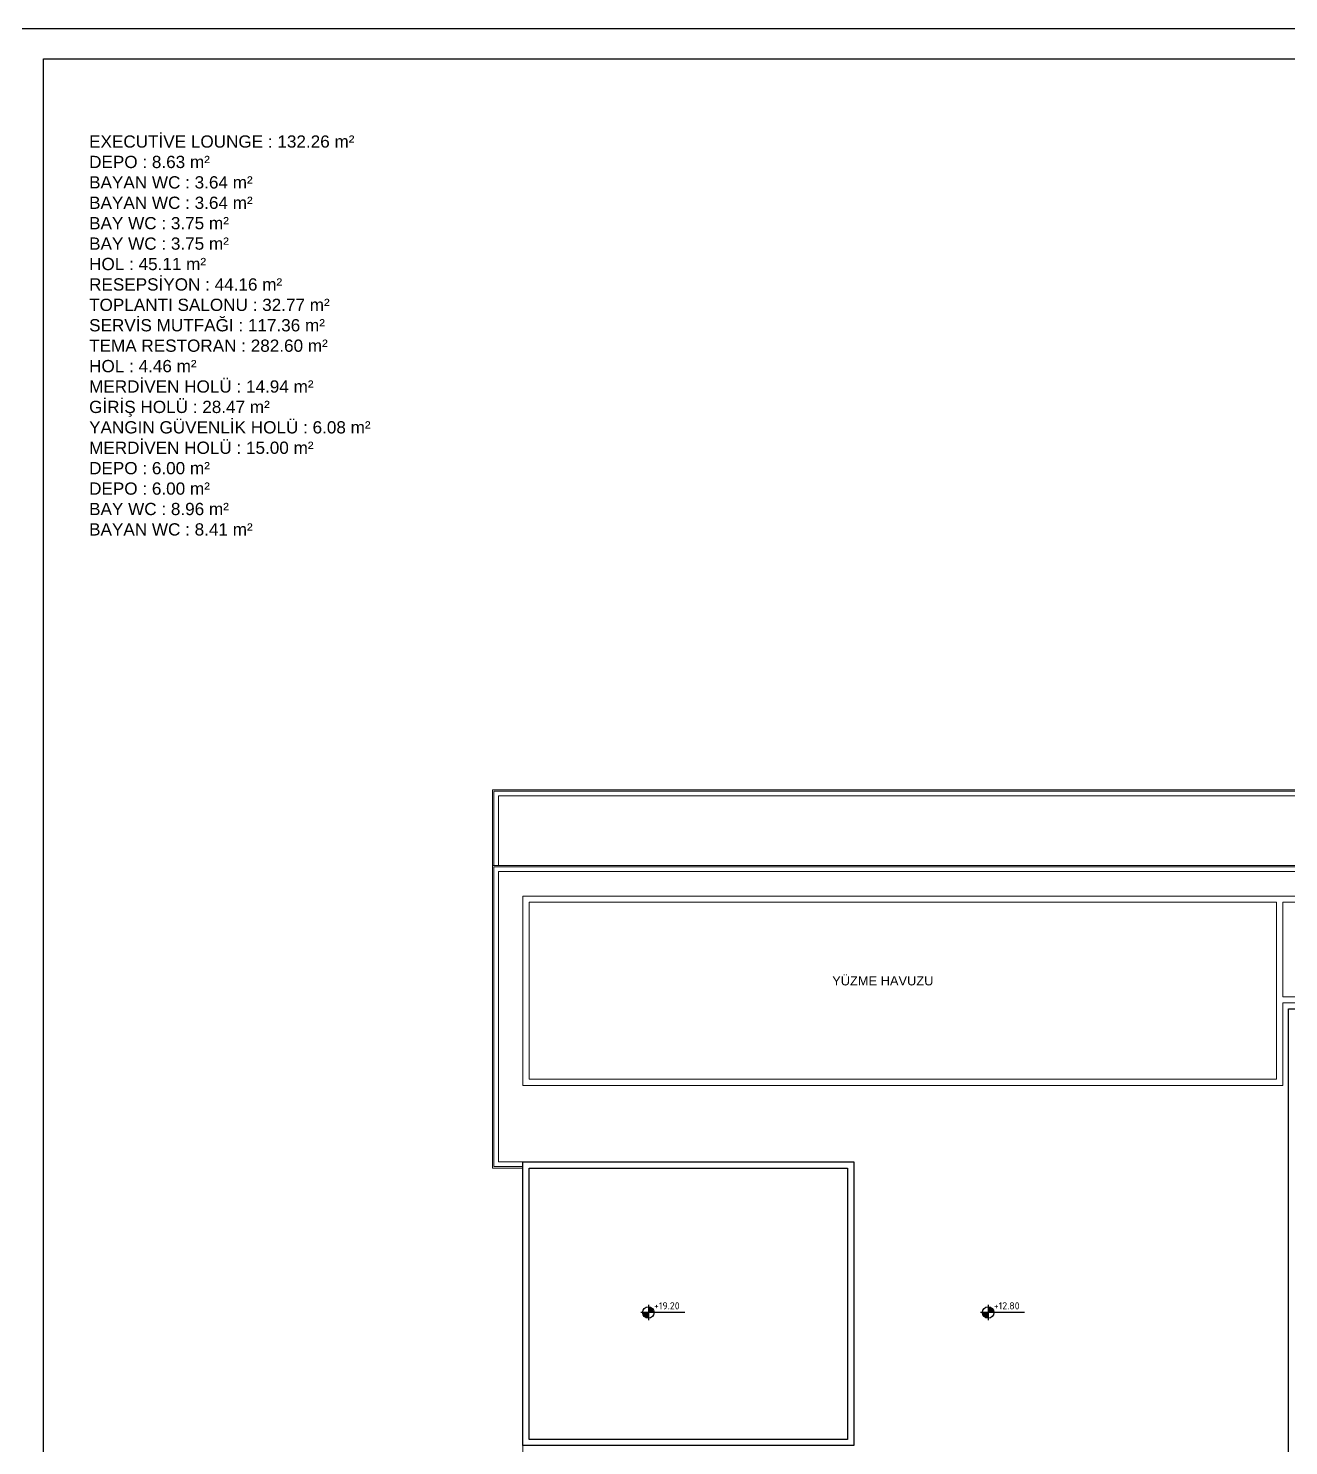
# Model space of a CAD drawing. Header units: millimetres. Extents: x 1443065 to 1517367, y 3763150 to 3779068.
# Drawn here: x 1506406 to 1510521, y 3768520 to 3773150 of the extents above; entities that cross this region are included whole.
import ezdxf
from ezdxf.enums import TextEntityAlignment as Align

# ---------------------------------------------------------------- set-up
doc = ezdxf.new("R2010")
doc.units = ezdxf.units.MM
doc.layers.add('GOR-2', color=139, linetype='Continuous', lineweight=5)
doc.layers.add('MAHAL', color=52, linetype='Continuous', lineweight=13)
for name, color, linetype in [('m-TFR_vitrifiye', 1, 'Continuous'), ('m-YAZ_kot', 7, 'Continuous'), ('m-YAZ_pafta', 7, 'Continuous')]:
    doc.layers.add(name, color=color, linetype=linetype)
doc.styles.add('mono', font='isocpeur.ttf')
doc.styles.get("Standard").update_dxf_attribs({"font": 'arial.ttf'})

# ---------------------------------------------------------------- blocks, each defined once
blk = doc.blocks.new('m-plankot')
h = blk.add_hatch(color=256)
h.paths.add_polyline_path([(0, 0.144), (0, 0), (0.144, 0, 0.414214)])
h.paths.add_polyline_path([(0, -0.144), (0, 0), (-0.144, 0, 0.414214)])
for p, q in [((0.914, 0), (-0.192, 0)), ((0, 0.192), (0, -0.192))]:
    blk.add_line(p, q)
blk.add_circle((0, 0), 0.144)
blk.add_attdef('INCEKOT', (0.187, 0.1), '', height=0.18)
blk.add_attdef('KABAKOT', text='', height=0.18).set_placement((0.187, -0.1), align=Align.TOP_LEFT)

msp = doc.modelspace()

# ---------------------------------------------------------------- linework, layer by layer
at = {"layer": 'GOR-2'}
for p, q in [((1512265.2, 3770662.6), (1507920.6, 3770662.6)), ((1512265.2, 3770662.6), (1507920.6, 3770662.6)), ((1507920.6, 3770415.6), (1507920.6, 3770662.5)), ((1507920.6, 3770415.6), (1507920.6, 3770662.4)), ((1512260.2, 3770657.6), (1507925.6, 3770657.6)), ((1512260.2, 3770657.6), (1507925.6, 3770657.6)), ((1507925.6, 3770415.6), (1507925.6, 3770657.5)), ((1507925.6, 3770415.6), (1507925.6, 3770657.4)), ((1512245.2, 3770642.6), (1507940.6, 3770642.6)), ((1512245.2, 3770642.6), (1507940.6, 3770642.6)), ((1507940.6, 3770415.6), (1507940.6, 3770642.5)), ((1507940.6, 3770415.6), (1507940.6, 3770642.4)), ((1507920.6, 3770415.6), (1513165.1, 3770415.5)), ((1507920.6, 3769427.1), (1507920.6, 3770415.6)), ((1507920.6, 3770415.6), (1513165.1, 3770415.5)), ((1507920.6, 3769427.1), (1507920.6, 3770415.6)), ((1507925.6, 3770410.6), (1513160.1, 3770410.5)), ((1507925.6, 3769432.1), (1507925.6, 3770410.6)), ((1507925.6, 3770410.6), (1513160.1, 3770410.5)), ((1507925.6, 3769432.1), (1507925.6, 3770410.6)), ((1507940.6, 3770395.6), (1513145.1, 3770395.5)), ((1507940.6, 3769447.1), (1507940.6, 3770395.6)), ((1507940.6, 3770395.6), (1513145.1, 3770395.5)), ((1507940.6, 3769447.1), (1507940.6, 3770395.6)), ((1508020.6, 3770315.3), (1512055.1, 3770315.3)), ((1508020.6, 3769696.9), (1508020.6, 3770315.3)), ((1508040.6, 3770295.3), (1510481.2, 3770295.3)), ((1508040.6, 3769716.9), (1508040.6, 3770295.3)), ((1510481.2, 3769716.9), (1510481.2, 3770295.3)), ((1510501.2, 3770295.3), (1512035.1, 3770295.3)), ((1510501.2, 3769986.9), (1510501.2, 3770295.3)), ((1510501.2, 3769986.9), (1512035.1, 3769986.9)), ((1510501.2, 3769696.9), (1510501.2, 3769966.9)), ((1510501.2, 3769966.9), (1512055.1, 3769966.9)), ((1508040.6, 3769716.9), (1510481.2, 3769716.9)), ((1508020.6, 3769696.9), (1510501.2, 3769696.9)), ((1508020.6, 3769447.1), (1507940.6, 3769447.1)), ((1508020.6, 3769447.1), (1507940.6, 3769447.1)), ((1508020.6, 3769427.1), (1507920.6, 3769427.1)), ((1508020.6, 3769427.1), (1507920.6, 3769427.1)), ((1508020.6, 3769432.1), (1507925.6, 3769432.1)), ((1508020.6, 3769432.1), (1507925.6, 3769432.1)), ((1508020.6, 3765847.1), (1508020.6, 3768756.6))]:
    msp.add_line(p, q, dxfattribs=at)
at = {"layer": 'm-TFR_vitrifiye'}
msp.add_lwpolyline([(1512162.1, 3765847.1), (1510520.6, 3765847.1), (1510520.6, 3769947.1), (1512815.2, 3769947.1), (1512815.2, 3769596.6)], dxfattribs=at)
for points in [[(1508020.6, 3769446.9), (1509100.6, 3769446.9), (1509100.6, 3768520.4), (1508020.6, 3768520.4)], [(1508040.6, 3769426.9), (1509080.6, 3769426.9), (1509080.6, 3768540.4), (1508040.6, 3768540.4)]]:
    msp.add_lwpolyline(points, close=True, dxfattribs=at)
at = {"layer": 'm-YAZ_pafta'}
for points in [[(1506355.6, 3773149.7), (1517367.4, 3773149.7), (1517367.4, 3763149.7), (1506355.6, 3763149.7)], [(1506455.6, 3773049.7), (1517267.4, 3773049.7), (1517267.4, 3763249.7), (1506455.6, 3763249.7)]]:
    msp.add_lwpolyline(points, close=True, dxfattribs=at)

# ---------------------------------------------------------------- block references
at = {"layer": 'm-YAZ_kot'}
ref = msp.add_blockref('m-plankot', (1508430, 3768955.2), dxfattribs=dict(at, xscale=129.9375, yscale=129.9375, zscale=129.9375))
ref.add_attrib('INCEKOT', '+19.20', dxfattribs={"layer": '0', "height": 23.39, "rotation": 0, "style": 'mono'}).set_placement((1508448.4, 3768958.5), align=Align.BOTTOM_LEFT)
ref = msp.add_blockref('m-plankot', (1509539.5, 3768955.2), dxfattribs=dict(at, xscale=129.9375, yscale=129.9375, zscale=129.9375))
ref.add_attrib('INCEKOT', '+12.80', dxfattribs={"layer": '0', "height": 23.39, "rotation": 0, "style": 'mono'}).set_placement((1509557.9, 3768958.5), align=Align.BOTTOM_LEFT)

# ---------------------------------------------------------------- texts
at = {"layer": 'MAHAL', "attachment_point": 7}
for s, insert, char_height, width in [('{\\f@Arial Unicode MS|b0|i0|c162|p34;EXECUTİVE LOUNGE : 132.26 m²\\PDEPO : 8.63 m²\\PBAYAN WC : 3.64 m²\\PBAYAN WC : 3.64 m²\\PBAY WC : 3.75 m²\\PBAY WC : 3.75 m²\\PHOL : 45.11 m²\\PRESEPSİYON : 44.16 m²\\PTOPLANTI SALONU : 32.77 m²\\PSERVİS MUTFAĞI : 117.36 m²\\PTEMA RESTORAN : 282.60 m²\\PHOL : 4.46 m²\\PMERDİVEN HOLÜ : 14.94 m²\\PGİRİŞ HOLÜ : 28.47 m²\\PYANGIN GÜVENLİK HOLÜ : 6.08 m²\\PMERDİVEN HOLÜ : 15.00 m²\\PDEPO : 6.00 m²\\PDEPO : 6.00 m²\\PBAY WC : 8.96 m²\\PBAYAN WC : 8.41 m²\\P }', (1506604, 3771425.9), 40, 1494.903), ('{\\f@Arial Unicode MS|b0|i0|c162|p34;YÜZME HAVUZU}', (1509030.2, 3770023.3), 30, 398.172)]:
    msp.add_mtext(s, dxfattribs=dict(at, insert=insert, char_height=char_height, width=width))

doc.saveas('drawing.dxf')
